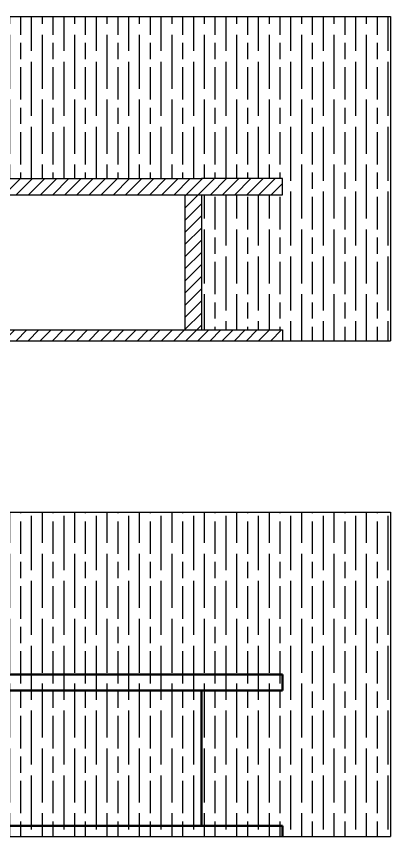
# Model space of a CAD drawing. Header units: millimetres. Extents: x 2004 to 9033, y -135 to 5682.
# Drawn here: x 3312 to 4004, y 1137 to 2654 of the extents above; entities that cross this region are included whole.
import ezdxf

# ---------------------------------------------------------------- set-up
doc = ezdxf.new("R2010")
doc.units = ezdxf.units.MM

msp = doc.modelspace()

# ---------------------------------------------------------------- hatches: boundary and pattern name
at = {"transparency": 33554508}
h = msp.add_hatch(dxfattribs=at)
h.set_pattern_fill('GOST_WOOD', color=256, scale=10)
h.paths.add_polyline_path([(2004.4, 2654), (2004.4, 2054), (2204.4, 2054), (2204.4, 2074), (2354.4, 2074), (2354.4, 2324), (2204.4, 2324), (2204.4, 2354), (2354.4, 2354), (3654.4, 2354), (3804.4, 2354), (3804.4, 2324), (3654.4, 2324), (3654.4, 2074), (3804.4, 2074), (3804.4, 2054), (4004.4, 2054), (4004.4, 2654)])
h.paths.add_polyline_path([(3154.4, 2324), (2854.4, 2324), (2854.4, 2074), (3154.4, 2074)], flags=17)
h = msp.add_hatch(dxfattribs=at)
h.set_pattern_fill('ANSI31', color=256, scale=5)
h.paths.add_polyline_path([(2804.4, 2074), (2804.4, 2324), (2774.4, 2324), (2774.4, 2074)])
h.paths.add_polyline_path([(3154.4, 2074), (3184.4, 2074), (3184.4, 2324), (3154.4, 2324)])
h.paths.add_polyline_path([(3654.4, 2324), (3624.4, 2324), (3624.4, 2074), (3654.4, 2074)])
h.paths.add_polyline_path([(3654.4, 2324), (3804.4, 2324), (3804.4, 2354), (3654.4, 2354), (2354.4, 2354), (2204.4, 2354), (2204.4, 2324), (2354.4, 2324)])
h.paths.add_polyline_path([(2354.4, 2074), (2384.4, 2074), (2384.4, 2324), (2354.4, 2324)])
h = msp.add_hatch(dxfattribs=at)
h.set_pattern_fill('ANSI31', color=256, scale=5)
h.paths.add_polyline_path([(3804.4, 2074), (2204.4, 2074), (2204.4, 2054), (3804.4, 2054)])
h = msp.add_hatch()
h.set_pattern_fill('GOST_WOOD', color=256, scale=10)
h.paths.add_polyline_path([(2004.4, 1737), (2004.4, 1137), (4004.4, 1137), (4004.4, 1737)])

# ---------------------------------------------------------------- linework, layer by layer
for p, q in [((2004.4, 2654), (4004.4, 2654)), ((4004.4, 2654), (4004.4, 2054)), ((2354.4, 2354), (3654.4, 2354)), ((3804.4, 2354), (3654.4, 2354)), ((3804.4, 2324), (3804.4, 2354)), ((2204.4, 2324), (3654.4, 2324)), ((3624.4, 2074), (3624.4, 2324)), ((3654.4, 2324), (3804.4, 2324)), ((3654.4, 2324), (3654.4, 2074)), ((2204.4, 2074), (3804.4, 2074)), ((3804.4, 2074), (3804.4, 2054)), ((2204.4, 2054), (3804.4, 2054)), ((3804.4, 2054), (4004.4, 2054)), ((2004.4, 1737), (4004.4, 1737)), ((4004.4, 1737), (4004.4, 1137)), ((2004.4, 1137), (4004.4, 1137)), ((2004.4, 1137), (4004.4, 1137))]:
    msp.add_line(p, q)
at = {"lineweight": 50}
for p, q in [((2354.4, 1437), (3654.4, 1437)), ((3804.4, 1437), (3654.4, 1437)), ((3804.4, 1407), (3804.4, 1437)), ((2204.4, 1407), (3654.4, 1407)), ((3654.4, 1407), (3804.4, 1407)), ((3654.4, 1407), (3654.4, 1157)), ((2354.4, 1157), (3654.4, 1157)), ((3654.4, 1157), (3804.4, 1157)), ((3804.4, 1157), (3804.4, 1137))]:
    msp.add_line(p, q, dxfattribs=at)

doc.saveas('drawing.dxf')
